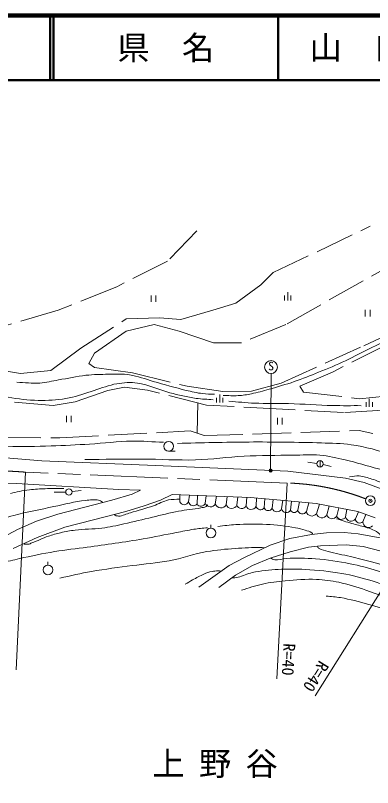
# Model space of a CAD drawing. Units: millimetres, scale not verified. Extents: x 40000 to 680000, y 20000 to 380000.
# Drawn here: x 292357 to 347625, y 260601 to 380000 of the extents above; entities that cross this region are included whole.
import ezdxf
from ezdxf.enums import TextEntityAlignment as Align

# ---------------------------------------------------------------- set-up
doc = ezdxf.new("R2010")
doc.units = ezdxf.units.MM
doc.header["$LTSCALE"] = 1000
doc.header["$PDMODE"] = 32
doc.header["$PDSIZE"] = 500
doc.linetypes.add('CHAIN', pattern=[18.5, 12, -1.5, 3.5, -1.5])
doc.linetypes.add('DASHED', pattern=[7.5, 6, -1.5])
for name, color, linetype, lineweight in [('M-BGD', 7, 'Continuous', 13), ('M-BGD-EXST', 7, 'Continuous', 13), ('M-BMK', 2, 'CHAIN', 13), ('M-BMK-SRVR', 3, 'Continuous', 13), ('M-STR-HTXT', 7, 'Continuous', 13), ('M-TTL', 2, 'Continuous', 140), ('M-TTL-LINE', 7, 'Continuous', 50)]:
    doc.layers.add(name, color=color, linetype=linetype, lineweight=lineweight)
doc.layers.add('M-BMK-HTXT', color=7, linetype='Continuous')
doc.layers.add('M-TTL-TXT', color=7, linetype='Continuous')
doc.styles.add('ＭＳ ゴシック', font='')
doc.styles.get('ＭＳ ゴシック').set_extended_font_data('MS Gothic')

msp = doc.modelspace()

# ---------------------------------------------------------------- linework, layer by layer
at = {"layer": 'M-BGD', "linetype": 'DASHED'}
for p, q in [((320430, 346680), (315895, 342011)), ((332256, 340242), (347266, 347396)), ((359214, 346307), (334225, 332226)), ((315895, 342011), (308069, 338054)), ((330330, 338316), (332256, 340242)), ((308069, 338054), (298954, 334408)), ((326476, 335500), (330330, 338316)), ((346260, 328926), (365608, 337918)), ((298954, 334408), (289661, 331695)), ((317939, 332980), (322889, 334403)), ((322889, 334403), (326476, 335500)), ((309490, 333069), (314678, 333217)), ((314678, 333217), (317939, 332980)), ((302494, 328563), (309490, 333069)), ((313831, 332226), (309503, 331179)), ((317714, 331159), (313831, 332226)), ((334225, 332226), (327348, 329381)), ((309503, 331179), (304582, 327760)), ((322990, 329381), (317714, 331159)), ((297817, 325111), (302494, 328563)), ((327348, 329381), (322990, 329381)), ((333474, 323156), (346260, 328926)), ((349768, 329042), (341409, 324862)), ((304582, 327760), (303693, 326159)), ((303693, 326159), (304602, 325547)), ((287383, 325546), (293140, 324650)), ((293140, 324650), (297817, 325111)), ((304602, 325547), (310471, 324717)), ((341409, 324862), (336346, 322662)), ((310471, 324717), (318929, 322661)), ((309253, 322508), (306654, 322017)), ((312810, 322034), (309253, 322508)), ((318929, 322661), (324443, 321871)), ((328870, 321911), (333474, 323156)), ((336346, 322662), (336935, 321757)), ((306654, 322017), (301578, 320272)), ((321940, 319751), (312810, 322034)), ((324443, 321871), (328870, 321911)), ((336935, 321757), (345617, 320730)), ((298199, 319679), (284948, 320865)), ((301578, 320272), (298199, 319679)), ((320598, 320087), (320475, 315385)), ((345617, 320730), (349648, 321115)), ((333679, 319129), (321940, 319751)), ((343135, 318595), (333679, 319129)), ((349330, 318951), (343135, 318595)), ((299233, 314669), (319410, 315749)), ((319410, 315749), (321545, 315018)), ((321545, 315018), (345536, 315809)), ((345536, 315809), (347670, 315334)), ((290314, 314722), (299233, 314669))]:
    msp.add_line(p, q, dxfattribs=at)
at = {"layer": 'M-BGD'}
for p, q in [((296425, 311133), (290874, 311608)), ((314008, 310410), (296425, 311133)), ((334495, 309504), (314008, 310410)), ((343438, 308444), (334495, 309504)), ((346309, 307770), (343438, 308444)), ((285625, 307541), (292499, 307631)), ((292499, 307631), (308342, 306693)), ((351282, 305920), (346309, 307770)), ((310397, 305947), (307262, 305048)), ((308342, 306693), (311695, 306577)), ((311695, 306577), (310397, 305947)), ((314808, 305066), (316607, 305927)), ((316607, 305927), (328736, 305477)), ((317782, 304793), (317816, 305882)), ((319161, 304810), (319276, 305828)), ((320461, 304459), (320522, 305781)), ((321725, 304573), (321857, 305732)), ((323289, 304485), (323484, 305672)), ((307262, 305048), (298924, 302890)), ((312289, 304179), (314808, 305066)), ((324966, 304336), (325133, 305610)), ((326644, 304283), (326765, 305550)), ((328040, 304160), (328181, 305497)), ((328736, 305477), (333959, 305014)), ((329604, 304090), (329688, 305393)), ((330851, 303879), (330969, 305279)), ((332081, 303792), (332230, 305167)), ((333539, 303686), (333740, 305034)), ((333959, 305014), (338912, 304513)), ((334944, 303502), (335088, 304900)), ((336042, 303484), (336306, 304777)), ((337390, 303291), (337777, 304628)), ((338912, 304513), (345362, 303280)), ((304452, 302021), (309463, 303293)), ((309463, 303293), (312289, 304179)), ((338932, 302955), (339394, 304421)), ((340552, 302777), (340903, 304133)), ((342074, 302599), (342399, 303846)), ((343457, 302461), (343655, 303606)), ((345362, 303280), (348008, 302290)), ((298924, 302890), (295596, 301785)), ((344961, 302137), (345456, 303245)), ((346121, 301715), (346584, 302823)), ((295596, 301785), (292666, 300483)), ((300006, 300864), (304452, 302021)), ((292666, 300483), (289728, 298941)), ((295740, 299271), (300006, 300864)), ((338154, 299728), (334827, 299091)), ((340518, 300003), (338154, 299728)), ((343229, 300068), (340518, 300003)), ((345413, 299862), (343229, 300068)), ((349062, 299181), (345413, 299862)), ((292027, 297549), (295740, 299271)), ((334827, 299091), (331786, 298089)), ((331786, 298089), (327701, 296140)), ((334857, 297053), (337735, 297785)), ((337735, 297785), (339585, 297990)), ((339585, 297990), (343556, 298145)), ((343556, 298145), (346177, 297875)), ((346177, 297875), (351239, 296551)), ((327701, 296140), (325439, 294933)), ((331798, 296093), (334857, 297053)), ((325439, 294933), (320737, 291579)), ((326416, 293455), (329050, 294945)), ((329050, 294945), (331798, 296093)), ((323833, 291553), (326416, 293455))]:
    msp.add_line(p, q, dxfattribs=at)
for centre, radius, start, end in [((318467, 305089), 747, 203.34971, 338.10998), ((319884, 304906), 729, 187.49586, 322.25613), ((321069, 304780), 688, 207.77842, 342.53869), ((322525, 304855), 848, 199.40438, 334.16465), ((324159, 304760), 912, 197.53364, 332.29391), ((325816, 304659), 909, 200.82059, 335.58086), ((327368, 304513), 759, 197.58793, 332.3482), ((328837, 304451), 848, 200.04651, 334.80678), ((330271, 304245), 685, 193.02673, 327.787), ((331484, 304092), 668, 198.53425, 333.29452), ((332832, 304043), 792, 198.48519, 333.24546), ((334280, 303887), 768, 195.14253, 329.9028), ((335497, 303722), 595, 201.70321, 336.46348), ((336756, 303668), 738, 194.46364, 329.22391), ((338231, 303444), 855, 190.3246, 325.08487), ((339779, 303204), 883, 196.35637, 331.11664), ((341350, 303005), 830, 195.95321, 330.71348), ((342794, 302818), 753, 196.90927, 331.66954), ((344277, 302612), 833, 190.468, 325.22827), ((345629, 302168), 668, 182.63676, 317.39703), ((347016, 301707), 895, 179.46126, 314.22153)]:
    msp.add_arc(centre, radius, start, end, dxfattribs=at)
for points, knots in [([(324520, 321234), (325284, 321224), (326050, 321155), (326812, 321203), (327504, 321247), (328192, 321357), (328872, 321492), (329795, 321676), (330700, 321945), (331607, 322199), (332907, 322564), (334207, 322938), (335485, 323373), (336765, 323809), (338025, 324304), (339278, 324812), (340670, 325375), (342053, 325961), (343415, 326594), (344796, 327237), (346130, 327978), (347502, 328641), (349364, 329540), (351262, 330364), (353127, 331259), (355095, 332205), (357035, 333208), (358997, 334167), (360711, 335005), (362413, 335872), (364154, 336656), (365318, 337181), (366536, 337587), (367688, 338138), (369291, 338904), (370793, 339867), (372378, 340670), (373665, 341322), (374973, 341931), (376287, 342526), (377657, 343147), (379063, 343689), (380430, 344315), (381033, 344591), (381623, 344893), (382219, 345182)], [0, 0, 0, 0, 1, 1, 1, 2, 2, 2, 3, 3, 3, 4, 4, 4, 5, 5, 5, 6, 6, 6, 7, 7, 7, 8, 8, 8, 9, 9, 9, 10, 10, 10, 11, 11, 11, 12, 12, 12, 13, 13, 13, 14, 14, 14, 15, 15, 15, 15]), ([(292581, 323276), (293766, 323235), (294953, 323074), (296136, 323152), (297110, 323216), (298063, 323474), (299026, 323636), (300442, 323874), (301845, 324204), (303272, 324355), (304424, 324477), (305585, 324496), (306743, 324507), (307841, 324517), (308949, 324586), (310035, 324424), (311284, 324239), (312468, 323749), (313686, 323415), (315391, 322946), (317082, 322424), (318803, 322018), (319627, 321823), (320453, 321625), (321293, 321520), (321920, 321442), (322556, 321455), (323187, 321423)], [0, 0, 0, 0, 1, 1, 1, 2, 2, 2, 3, 3, 3, 4, 4, 4, 5, 5, 5, 6, 6, 6, 7, 7, 7, 8, 8, 8, 9, 9, 9, 9]), ([(279510, 320194), (279782, 320425), (280037, 320678), (280326, 320886), (280689, 321146), (281054, 321426), (281474, 321577), (282167, 321828), (282924, 321863), (283659, 321909), (284819, 321983), (285990, 321959), (287145, 321826), (288721, 321645), (290235, 321088), (291805, 320858), (293344, 320633), (294898, 320450), (296452, 320457), (297865, 320463), (299284, 320587), (300671, 320858), (301993, 321117), (303251, 321637), (304543, 322020), (305708, 322365), (306842, 322850), (308042, 323043), (309099, 323213), (310189, 323292), (311251, 323154), (312974, 322930), (314559, 322077), (316243, 321647), (317590, 321303), (318948, 320987), (320323, 320789), (321188, 320664), (322066, 320651), (322937, 320582)], [0, 0, 0, 0, 1, 1, 1, 2, 2, 2, 3, 3, 3, 4, 4, 4, 5, 5, 5, 6, 6, 6, 7, 7, 7, 8, 8, 8, 9, 9, 9, 10, 10, 10, 11, 11, 11, 12, 12, 12, 13, 13, 13, 13]), ([(325399, 320347), (326722, 320245), (328042, 320102), (329368, 320042), (331123, 319964), (332881, 320023), (334637, 319973), (336918, 319909), (339195, 319731), (341476, 319676), (342935, 319641), (344395, 319662), (345854, 319655)], [0, 0, 0, 0, 1, 1, 1, 2, 2, 2, 3, 3, 3, 4, 4, 4, 4]), ([(287174, 313863), (287785, 313777), (288396, 313680), (289009, 313605), (289699, 313519), (290388, 313417), (291083, 313383), (293342, 313272), (295608, 313377), (297869, 313439), (299862, 313493), (301853, 313599), (303844, 313715), (306027, 313843), (308203, 314141), (310390, 314176), (312020, 314203), (313648, 314053), (315277, 313992)], [0, 0, 0, 0, 1, 1, 1, 2, 2, 2, 3, 3, 3, 4, 4, 4, 5, 5, 5, 6, 6, 6, 6]), ([(317453, 313826), (321136, 313896), (324819, 314025), (328503, 314036), (332237, 314047), (335973, 314023), (339705, 313891), (341249, 313836), (342804, 313850), (344331, 313621), (346493, 313297), (348606, 312689), (350700, 312065), (352949, 311395), (355160, 310593), (357339, 309721), (358950, 309075), (360502, 308287), (362089, 307584), (363448, 306982), (364783, 306319), (366176, 305800), (367398, 305345), (368645, 304953), (369910, 304638), (371911, 304141), (373934, 303667), (375989, 303497), (378001, 303331), (380030, 303506), (382046, 303622), (384334, 303752), (386651, 303783), (388892, 304265), (391436, 304812), (393846, 305868), (396277, 306796), (399025, 307843), (401682, 309118), (404410, 310219), (406279, 310973), (408102, 311884), (410052, 312397), (410877, 312614), (411740, 312646), (412583, 312770)], [0, 0, 0, 0, 1, 1, 1, 2, 2, 2, 3, 3, 3, 4, 4, 4, 5, 5, 5, 6, 6, 6, 7, 7, 7, 8, 8, 8, 9, 9, 9, 10, 10, 10, 11, 11, 11, 12, 12, 12, 13, 13, 13, 14, 14, 14, 15, 15, 15, 15]), ([(303087, 311334), (306047, 311354), (309007, 311408), (311966, 311396), (314726, 311385), (317485, 311189), (320244, 311271), (322746, 311346), (325232, 311711), (327733, 311832), (330261, 311954), (332794, 311970), (335325, 311997), (336708, 312013), (338097, 312125), (339474, 311997), (340791, 311876), (342085, 311564), (343375, 311271), (345113, 310876), (346819, 310346), (348540, 309881), (350124, 309454), (351707, 309024), (353291, 308595)], [0, 0, 0, 0, 1, 1, 1, 2, 2, 2, 3, 3, 3, 4, 4, 4, 5, 5, 5, 6, 6, 6, 7, 7, 7, 8, 8, 8, 8]), ([(344077, 308647), (344571, 308696), (345064, 308830), (345559, 308794), (346226, 308747), (346869, 308515), (347507, 308315), (348311, 308063), (349081, 307713), (349868, 307411)], [0, 0, 0, 0, 1, 1, 1, 2, 2, 2, 3, 3, 3, 3]), ([(291608, 306074), (292060, 306183), (292507, 306313), (292962, 306403), (293482, 306506), (294006, 306586), (294533, 306645), (295346, 306737), (296165, 306784), (296983, 306820), (297930, 306862), (298878, 306851), (299825, 306866)], [0, 0, 0, 0, 1, 1, 1, 2, 2, 2, 3, 3, 3, 4, 4, 4, 4]), ([(288329, 301543), (289598, 301925), (290852, 302356), (292134, 302690), (294172, 303220), (296241, 303618), (298303, 304045), (299938, 304384), (301559, 304826), (303220, 305001), (303888, 305071), (304578, 305173), (305236, 305036), (305454, 304990), (305641, 304850), (305844, 304758)], [0, 0, 0, 0, 1, 1, 1, 2, 2, 2, 3, 3, 3, 4, 4, 4, 5, 5, 5, 5]), ([(307639, 302760), (307863, 302699), (308079, 302573), (308311, 302575), (308946, 302579), (309532, 302928), (310141, 303108), (311335, 303459), (312543, 303770), (313721, 304174), (314508, 304443), (315236, 304898), (316049, 305077), (316618, 305202), (317212, 305161), (317794, 305186)], [0, 0, 0, 0, 1, 1, 1, 2, 2, 2, 3, 3, 3, 4, 4, 4, 5, 5, 5, 5]), ([(293716, 298261), (293916, 298249), (294118, 298195), (294317, 298223), (294523, 298252), (294710, 298359), (294904, 298433), (295762, 298759), (296589, 299165), (297457, 299464), (298080, 299678), (298715, 299858), (299357, 300008), (300090, 300180), (300833, 300319), (301581, 300414), (302961, 300589), (304364, 300532), (305743, 300715), (306887, 300866), (308013, 301130), (309141, 301371), (310621, 301687), (312088, 302065), (313562, 302406), (314913, 302718), (316255, 303074), (317616, 303333), (318752, 303548), (319911, 303630), (321045, 303854), (321318, 303908), (321615, 303912), (321856, 304051), (321963, 304112), (322026, 304228), (322111, 304317)], [0, 0, 0, 0, 1, 1, 1, 2, 2, 2, 3, 3, 3, 4, 4, 4, 5, 5, 5, 6, 6, 6, 7, 7, 7, 8, 8, 8, 9, 9, 9, 10, 10, 10, 11, 11, 11, 12, 12, 12, 12]), ([(342025, 302179), (342815, 301935), (343601, 301676), (344396, 301445), (345098, 301242), (345814, 301090), (346512, 300874), (346898, 300754), (347291, 300647), (347655, 300472), (348043, 300287), (348443, 300093), (348751, 299793), (348933, 299617), (349029, 299371), (349168, 299160)], [0, 0, 0, 0, 1, 1, 1, 2, 2, 2, 3, 3, 3, 4, 4, 4, 5, 5, 5, 5]), ([(323701, 300992), (324624, 301081), (325544, 301210), (326470, 301259), (328047, 301342), (329630, 301389), (331207, 301305), (332706, 301226), (334203, 301053), (335679, 300784), (336196, 300690), (336707, 300560), (337208, 300402), (337555, 300292), (337935, 300225), (338227, 300008), (338298, 299955), (338335, 299869), (338389, 299799)], [0, 0, 0, 0, 1, 1, 1, 2, 2, 2, 3, 3, 3, 4, 4, 4, 5, 5, 5, 6, 6, 6, 6]), ([(285070, 292560), (285780, 293011), (286461, 293514), (287201, 293915), (288163, 294435), (289158, 294905), (290190, 295270), (291100, 295592), (292052, 295783), (292993, 296000), (294796, 296415), (296612, 296785), (298437, 297089), (300109, 297367), (301798, 297523), (303476, 297761), (306364, 298170), (309254, 298569), (312129, 299058), (313842, 299349), (315542, 299708), (317249, 300031), (318149, 300201), (319042, 300406), (319948, 300541), (320651, 300645), (321361, 300695), (322068, 300772)], [0, 0, 0, 0, 1, 1, 1, 2, 2, 2, 3, 3, 3, 4, 4, 4, 5, 5, 5, 6, 6, 6, 7, 7, 7, 8, 8, 8, 9, 9, 9, 9]), ([(299241, 292989), (300875, 293336), (302497, 293741), (304141, 294031), (306232, 294400), (308345, 294631), (310448, 294917), (312341, 295175), (314253, 295314), (316130, 295664), (318105, 296033), (320008, 296739), (321986, 297089), (323430, 297345), (324897, 297463), (326359, 297582), (327048, 297638), (327741, 297660), (328432, 297686), (329034, 297709), (329637, 297753), (330239, 297732), (330441, 297725), (330641, 297694), (330842, 297674)], [0, 0, 0, 0, 1, 1, 1, 2, 2, 2, 3, 3, 3, 4, 4, 4, 5, 5, 5, 6, 6, 6, 7, 7, 7, 8, 8, 8, 8]), ([(339084, 297869), (339177, 297766), (339246, 297635), (339362, 297560), (339764, 297298), (340267, 297240), (340729, 297112), (341872, 296794), (343043, 296592), (344197, 296316), (345280, 296058), (346368, 295816), (347440, 295513), (349003, 295072), (350551, 294574), (352085, 294038), (353474, 293553), (354832, 292982), (356209, 292463), (357948, 291807), (359691, 291163), (361433, 290517), (363610, 289710), (365795, 288927), (367966, 288108), (369713, 287449), (371431, 286716), (373191, 286092), (374265, 285711), (375348, 285347), (376446, 285038), (378365, 284497), (380327, 284123), (382261, 283636), (384262, 283132), (386257, 282601), (388249, 282061), (390273, 281512), (392289, 280938), (394308, 280370), (395695, 279979), (397080, 279582), (398466, 279188)], [0, 0, 0, 0, 1, 1, 1, 2, 2, 2, 3, 3, 3, 4, 4, 4, 5, 5, 5, 6, 6, 6, 7, 7, 7, 8, 8, 8, 9, 9, 9, 10, 10, 10, 11, 11, 11, 12, 12, 12, 13, 13, 13, 14, 14, 14, 14]), ([(331798, 296093), (332028, 296000), (332241, 295849), (332486, 295816), (333085, 295736), (333684, 295994), (334287, 296025), (335782, 296103), (337285, 296088), (338778, 295973), (340584, 295833), (342381, 295554), (344158, 295198), (345586, 294912), (347004, 294556), (348390, 294106), (350421, 293446), (352372, 292560), (354350, 291755), (355948, 291104), (357523, 290398), (359122, 289749), (361759, 288679), (364414, 287649), (367074, 286637), (369238, 285815), (371414, 285026), (373588, 284231), (375904, 283384), (378215, 282523), (380545, 281714), (382404, 281068), (384279, 280469), (386146, 279847)], [0, 0, 0, 0, 1, 1, 1, 2, 2, 2, 3, 3, 3, 4, 4, 4, 5, 5, 5, 6, 6, 6, 7, 7, 7, 8, 8, 8, 9, 9, 9, 10, 10, 10, 11, 11, 11, 11]), ([(318625, 292039), (319008, 292265), (319383, 292503), (319772, 292716), (320350, 293032), (320929, 293351), (321536, 293608), (321939, 293779), (322349, 293951), (322778, 294037), (323082, 294098), (323396, 294090), (323705, 294095), (323860, 294098), (324014, 294086), (324168, 294082)], [0, 0, 0, 0, 1, 1, 1, 2, 2, 2, 3, 3, 3, 4, 4, 4, 5, 5, 5, 5]), ([(325839, 292998), (326162, 293038), (326492, 293046), (326810, 293118), (327563, 293287), (328257, 293675), (329010, 293843), (330330, 294138), (331687, 294252), (333036, 294335), (334426, 294420), (335823, 294414), (337213, 294338), (339112, 294234), (341012, 294044), (342883, 293709), (344462, 293426), (346018, 293015), (347551, 292547), (349662, 291903), (351698, 291032), (353775, 290286), (356399, 289343), (359055, 288487), (361658, 287485), (364788, 286280), (367846, 284894), (370952, 283627), (375112, 281928), (379297, 280293), (383461, 278606), (385968, 277591), (388422, 276441), (390971, 275536), (393735, 274554), (396601, 273882), (399393, 272984), (402564, 271965), (405769, 271027), (408853, 269769), (411772, 268578), (414565, 267101), (417380, 265682), (420664, 264026), (423902, 262281), (427130, 260516), (429700, 259111), (432261, 257688), (434785, 256201), (435296, 255900), (435797, 255581), (436301, 255268)], [0, 0, 0, 0, 1, 1, 1, 2, 2, 2, 3, 3, 3, 4, 4, 4, 5, 5, 5, 6, 6, 6, 7, 7, 7, 8, 8, 8, 9, 9, 9, 10, 10, 10, 11, 11, 11, 12, 12, 12, 13, 13, 13, 14, 14, 14, 15, 15, 15, 16, 16, 16, 17, 17, 17, 17]), ([(327345, 291112), (328421, 291432), (329476, 291831), (330572, 292071), (331734, 292326), (332920, 292466), (334104, 292578), (335715, 292730), (337337, 292868), (338953, 292799), (340108, 292750), (341260, 292583), (342392, 292348), (343814, 292052), (345203, 291608), (346578, 291144), (348556, 290477), (350469, 289633), (352415, 288876), (354725, 287978), (357003, 286993), (359344, 286179), (361243, 285519), (363224, 285105), (365111, 284409), (367496, 283530), (369778, 282395), (372109, 281380), (375251, 280013), (378374, 278601), (381527, 277259), (383822, 276282), (386090, 275228), (388442, 274396), (390264, 273752), (392153, 273315), (394002, 272755), (396959, 271860), (399930, 271006), (402853, 270007), (403750, 269701), (404630, 269343), (405518, 269012)], [0, 0, 0, 0, 1, 1, 1, 2, 2, 2, 3, 3, 3, 4, 4, 4, 5, 5, 5, 6, 6, 6, 7, 7, 7, 8, 8, 8, 9, 9, 9, 10, 10, 10, 11, 11, 11, 12, 12, 12, 13, 13, 13, 14, 14, 14, 14]), ([(340467, 290206), (341195, 290128), (341930, 290095), (342652, 289971), (344128, 289718), (345580, 289335), (347023, 288934), (349211, 288325), (351374, 287623), (353513, 286859), (356399, 285828), (359261, 284720), (362061, 283475), (364016, 282606), (365877, 281537), (367814, 280626), (369044, 280048), (370289, 279501), (371539, 278967), (373585, 278093), (375648, 277260), (377716, 276440), (379274, 275824), (380856, 275270), (382409, 274643), (383713, 274116), (384975, 273488), (386291, 272992), (387551, 272518), (388850, 272157), (390126, 271729), (391971, 271111), (393796, 270438), (395649, 269848), (398166, 269047), (400742, 268438), (403247, 267598), (405229, 266934), (407180, 266175), (409120, 265395), (411330, 264506), (413531, 263590), (415685, 262573), (418146, 261412), (420617, 260247), (422941, 258830), (424365, 257961), (425730, 256988), (427016, 255926), (428600, 254617), (430066, 253165), (431478, 251672), (432016, 251103), (432552, 250525), (433001, 249883), (433503, 249167), (433907, 248385), (434298, 247603), (434443, 247313), (434556, 247009), (434685, 246711)], [0, 0, 0, 0, 1, 1, 1, 2, 2, 2, 3, 3, 3, 4, 4, 4, 5, 5, 5, 6, 6, 6, 7, 7, 7, 8, 8, 8, 9, 9, 9, 10, 10, 10, 11, 11, 11, 12, 12, 12, 13, 13, 13, 14, 14, 14, 15, 15, 15, 16, 16, 16, 17, 17, 17, 18, 18, 18, 19, 19, 19, 20, 20, 20, 20])]:
    msp.add_open_spline(points, degree=3, knots=knots, dxfattribs=at)
at = {"layer": 'M-BGD-EXST'}
for p, q in [((334496, 337187), (334496, 335937)), ((313356, 336702), (313356, 335702)), ((314106, 336702), (314106, 335702)), ((333996, 336687), (333996, 335937)), ((334996, 336687), (334996, 335937)), ((346490, 334456), (346490, 333456)), ((347240, 334456), (347240, 333456)), ((331854, 309614), (331909, 324623)), ((323975, 321381), (323975, 320131)), ((323475, 320881), (323475, 320131)), ((324475, 320881), (324475, 320131)), ((346612, 320220), (346612, 319470)), ((347112, 320720), (347112, 319470)), ((347612, 320220), (347612, 319470)), ((300246, 318097), (300246, 317097)), ((300996, 318097), (300996, 317097)), ((332896, 317760), (332896, 316760)), ((333646, 317760), (333646, 316760)), ((316064, 312625), (317064, 312625)), ((338999, 310732), (337615, 310942)), ((339493, 311157), (339493, 310157)), ((339980, 310541), (341223, 310247)), ((300139, 306296), (298349, 306260)), ((301136, 306362), (302507, 306519)), ((322603, 300717), (322603, 301217)), ((297394, 295013), (297394, 295513))]:
    msp.add_line(p, q, dxfattribs=at)
for centre, radius in [((331913, 325623), 1000), ((316064, 313375), 750), ((339493, 310657), 500), ((331854, 309614), 100), ((331854, 309614), 60), ((300639, 306306), 500), ((322603, 299967), 750), ((297394, 294263), 750)]:
    msp.add_circle(centre, radius, dxfattribs=at)
msp.add_point((331854, 309614), dxfattribs=at)
at = {"layer": 'M-BMK'}
msp.add_line((334408, 307695), (293920, 309369), dxfattribs=at)
for centre, radius, start, end in [((289672, 260132), 49420, 85.06987, 138.00192), ((333415, 271429), 36280, 68.70145, 88.43183)]:
    msp.add_arc(centre, radius, start, end, dxfattribs=at)
at = {"layer": 'M-BMK-SRVR'}
msp.add_circle((347289, 304951), 750, dxfattribs=at)
msp.add_point((347289, 304951), dxfattribs=at)
msp.add_point((347289, 304951), dxfattribs=at)
at = {"layer": 'M-STR-HTXT'}
for p, q in [((293920, 309369), (292476, 278827)), ((332811, 277425), (334408, 307695)), ((354949, 300627), (338733, 274803))]:
    msp.add_line(p, q, dxfattribs=at)
at = {"layer": 'M-TTL'}
msp.add_line((680000, 380000), (40000, 380000), dxfattribs=at)
at = {"layer": 'M-TTL-LINE'}
for p, q in [((297750, 380000), (297750, 370000)), ((298250, 380000), (298250, 370000)), ((333000, 380000), (333000, 370000)), ((40000, 370000), (680000, 370000))]:
    msp.add_line(p, q, dxfattribs=at)

# ---------------------------------------------------------------- texts
at = {"layer": 'M-BGD-EXST', "style": 'ＭＳ ゴシック'}
msp.add_text('S', height=1320, dxfattribs=at).set_placement((331913, 324723), align=Align.BOTTOM_CENTER)
at = {"layer": 'M-BMK-HTXT', "insert": (324356, 262063), "char_height": 3666, "attachment_point": 8, "style": 'ＭＳ ゴシック'}
msp.add_mtext('\\T1.44;上野谷', dxfattribs=at)
at = {"layer": 'M-STR-HTXT', "style": 'ＭＳ ゴシック'}
for rotation, p in [(266.98, (333299, 282973)), (237.873, (338951, 280680))]:
    msp.add_text('R=40', height=1833, rotation=rotation, dxfattribs=at).set_placement(p, align=Align.BOTTOM_LEFT)
at = {"layer": 'M-TTL-TXT', "style": 'ＭＳ ゴシック'}
for s, p in [('県\u3000名', (315625, 375000)), ('山\u3000口\u3000県', (350375, 375000))]:
    msp.add_text(s, height=3666, dxfattribs=at).set_placement(p, align=Align.MIDDLE_CENTER)

doc.saveas('drawing.dxf')
